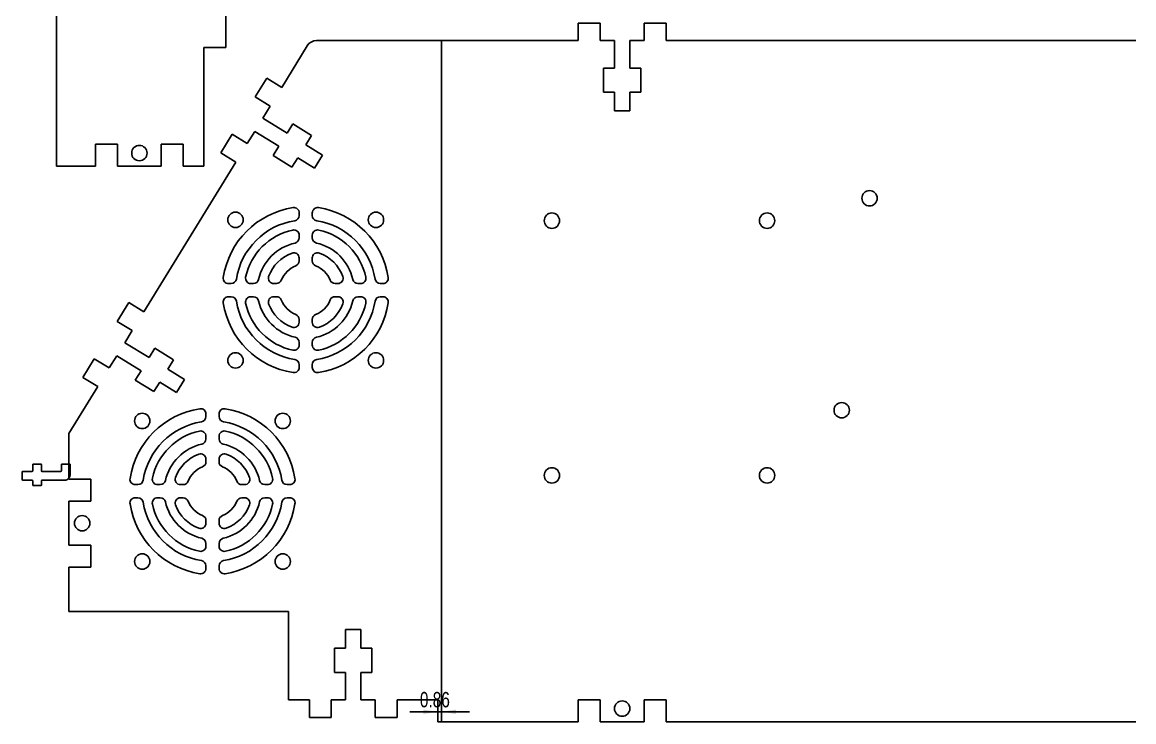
# Model space of a CAD drawing. Header units: millimetres. Extents: x -82 to 308, y -72 to 302.
# Drawn here: x -82 to 171.2, y -72.1 to 87.2 of the extents above; entities that cross this region are included whole.
import ezdxf

# ---------------------------------------------------------------- set-up
doc = ezdxf.new("R2010")
doc.units = ezdxf.units.MM
doc.layers.add('SLD-0', color=179, linetype='Continuous')
doc.styles.add('SLDTEXTSTYLE0', font='TXT', dxfattribs={"width": 0.75})
doc.dimstyles.new('SLDDIMSTYLE1', dxfattribs={"dimtxt": 3.5, "dimasz": 3.302, "dimexe": 0, "dimexo": 0.0625, "dimgap": 0.875, "dimtad": 1, "dimrnd": 1e-09, "dimdsep": 46, "dimtxsty": 'SLDTEXTSTYLE0', "dimsah": 1, "dimcen": 0.09, "dimadec": 0, "dimazin": 2, "dimtfac": 1, "dimtmove": 0, "dimatfit": 0, "dimfxl": 0, "dimfrac": 2, "dimtolj": 1, "dimtzin": 12, "dimarcsym": 0})

# ---------------------------------------------------------------- blocks, each defined once
blk = doc.blocks.new('_D_1')
at = {"layer": 'SLD-0'}
for p, q in [((12.63, -69.79), (6.28, -69.79)), ((12.63, -69.79), (13.49, -69.79)), ((13.49, -69.79), (19.84, -69.79))]:
    blk.add_line(p, q, dxfattribs=at)
for points in [[(12.63, -69.79), (9.33, -69.28), (9.33, -70.29)], [(13.49, -69.79), (16.8, -70.29), (16.8, -69.28)]]:
    blk.add_solid(points, dxfattribs=at)
at = {"layer": 'SLD-0', "insert": (8.56, -65.27), "char_height": 3.5, "attachment_point": 1, "style": 'SLDTEXTSTYLE0'}
blk.add_mtext('0.86', dxfattribs=at)

msp = doc.modelspace()

# ---------------------------------------------------------------- linework, layer by layer
at = {"layer": 'SLD-0', "color": 179, "linetype": 'Continuous', "lineweight": 25}
for p, q in [((-35.646, 81.44), (-35.646, 100.94)), ((-74.236, 54.44), (-74.236, 89.44)), ((44.634, 87.041), (49.634, 87.041)), ((44.634, 83.041), (44.634, 87.041)), ((49.634, 87.041), (49.634, 83.041)), ((59.634, 87.041), (64.634, 87.041)), ((59.634, 83.041), (59.634, 87.041)), ((64.634, 87.041), (64.634, 83.041)), ((-40.646, 54.44), (-40.646, 81.44)), ((-40.646, 81.44), (-35.646, 81.44)), ((-22.914, 72.393), (-17.098, 81.851)), ((-14.969, 83.041), (44.634, 83.041)), ((49.634, 83.041), (52.884, 83.041)), ((52.884, 83.041), (52.884, 76.791)), ((56.384, 83.041), (59.634, 83.041)), ((56.384, 76.791), (56.384, 83.041)), ((64.634, 83.041), (171.634, 83.041)), ((50.384, 76.791), (50.384, 71.291)), ((52.884, 76.791), (50.384, 76.791)), ((58.884, 76.791), (56.384, 76.791)), ((58.884, 71.291), (58.884, 76.791)), ((-28.94, 70.23), (-26.321, 74.489)), ((-26.321, 74.489), (-22.914, 72.393)), ((50.384, 71.291), (52.884, 71.291)), ((52.884, 71.291), (52.884, 67.041)), ((56.384, 71.291), (58.884, 71.291)), ((56.384, 67.041), (56.384, 71.291)), ((-25.533, 68.134), (-28.94, 70.23)), ((-27.235, 65.366), (-25.533, 68.134)), ((52.884, 67.041), (56.384, 67.041)), ((-21.698, 61.961), (-27.235, 65.366)), ((-20.389, 64.091), (-21.698, 61.961)), ((-16.13, 61.472), (-20.389, 64.091)), ((-36.798, 57.452), (-34.178, 61.711)), ((-34.178, 61.711), (-30.771, 59.616)), ((-30.771, 59.616), (-29.069, 62.384)), ((-29.069, 62.384), (-23.532, 58.98)), ((-17.439, 59.342), (-16.13, 61.472)), ((-65.336, 59.44), (-65.336, 54.44)), ((-60.336, 59.44), (-65.336, 59.44)), ((-60.336, 54.44), (-60.336, 59.44)), ((-50.336, 59.44), (-50.336, 54.44)), ((-45.336, 59.44), (-50.336, 59.44)), ((-45.336, 54.44), (-45.336, 59.44)), ((-23.532, 58.98), (-24.841, 56.85)), ((-13.606, 56.985), (-17.439, 59.342)), ((-33.39, 55.357), (-36.798, 57.452)), ((-24.841, 56.85), (-20.582, 54.231)), ((-20.582, 54.231), (-19.273, 56.361)), ((-19.273, 56.361), (-15.439, 54.003)), ((-15.439, 54.003), (-13.606, 56.985)), ((-65.336, 54.44), (-74.236, 54.44)), ((-50.336, 54.44), (-60.336, 54.44)), ((-54.343, 21.283), (-33.39, 55.357)), ((-40.646, 54.44), (-45.336, 54.44)), ((-18.939, 43.824), (-18.939, 43.217)), ((-15.939, 43.217), (-15.939, 43.824)), ((-18.939, 38.742), (-18.939, 38.127)), ((-15.939, 38.127), (-15.939, 38.742)), ((-18.939, 33.548), (-18.939, 32.905)), ((-15.939, 32.905), (-15.939, 33.548)), ((-34.426, 27.73), (-35.033, 27.73)), ((-29.337, 27.73), (-29.951, 27.73)), ((-24.114, 27.73), (-24.757, 27.73)), ((-10.122, 27.73), (-10.765, 27.73)), ((-4.927, 27.73), (-5.542, 27.73)), ((0.155, 27.73), (-0.453, 27.73)), ((-60.369, 19.119), (-57.75, 23.379)), ((-57.75, 23.379), (-54.343, 21.283)), ((-35.033, 24.73), (-34.426, 24.73)), ((-29.951, 24.73), (-29.337, 24.73)), ((-24.757, 24.73), (-24.114, 24.73)), ((-10.765, 24.73), (-10.122, 24.73)), ((-5.542, 24.73), (-4.927, 24.73)), ((-0.453, 24.73), (0.155, 24.73)), ((-56.962, 17.024), (-60.369, 19.119)), ((-18.939, 19.555), (-18.939, 18.912)), ((-15.939, 18.912), (-15.939, 19.555)), ((-58.664, 14.256), (-56.962, 17.024)), ((-53.127, 10.851), (-58.664, 14.256)), ((-51.818, 12.981), (-53.127, 10.851)), ((-47.558, 10.361), (-51.818, 12.981)), ((-18.939, 14.332), (-18.939, 13.718)), ((-15.939, 13.718), (-15.939, 14.332)), ((-68.226, 6.342), (-65.607, 10.601)), ((-65.607, 10.601), (-62.2, 8.506)), ((-62.2, 8.506), (-60.497, 11.274)), ((-60.497, 11.274), (-54.96, 7.87)), ((-48.868, 8.232), (-47.558, 10.361)), ((-54.96, 7.87), (-56.27, 5.74)), ((-45.035, 5.875), (-48.868, 8.232)), ((-18.939, 9.243), (-18.939, 8.636)), ((-15.939, 8.636), (-15.939, 9.243)), ((-64.819, 4.247), (-68.226, 6.342)), ((-56.27, 5.74), (-52.011, 3.121)), ((-52.011, 3.121), (-50.701, 5.25)), ((-50.701, 5.25), (-46.868, 2.893)), ((-46.868, 2.893), (-45.035, 5.875)), ((-71.366, -6.401), (-64.819, 4.247)), ((-40.175, -1.967), (-40.175, -2.574)), ((-37.175, -2.574), (-37.175, -1.967)), ((-71.366, -16.851), (-71.366, -6.401)), ((-40.175, -7.049), (-40.175, -7.663)), ((-37.175, -7.663), (-37.175, -7.049)), ((-40.175, -12.243), (-40.175, -12.886)), ((-37.175, -12.886), (-37.175, -12.243)), ((-79.797, -15.067), (-81.848, -15.067)), ((-79.632, -13.557), (-79.632, -14.902)), ((-77.794, -13.392), (-79.468, -13.392)), ((-77.63, -14.902), (-77.63, -13.557)), ((-73.248, -15.067), (-77.466, -15.067)), ((-73.083, -13.524), (-73.083, -14.902)), ((-71.245, -13.392), (-72.919, -13.392)), ((-71.081, -15.625), (-71.081, -13.557)), ((-82.012, -15.231), (-82.012, -16.905)), ((-81.848, -17.069), (-79.797, -17.069)), ((-79.632, -17.233), (-79.632, -18.103)), ((-77.63, -18.103), (-77.63, -17.233)), ((-77.466, -17.069), (-72.345, -17.069)), ((-66.366, -16.851), (-71.366, -16.851)), ((-66.366, -21.851), (-66.366, -16.851)), ((-79.468, -18.267), (-77.794, -18.267)), ((-55.662, -18.061), (-56.269, -18.061)), ((-50.572, -18.061), (-51.187, -18.061)), ((-45.349, -18.061), (-45.993, -18.061)), ((-31.357, -18.061), (-32, -18.061)), ((-26.163, -18.061), (-26.777, -18.061)), ((-21.081, -18.061), (-21.688, -18.061)), ((-71.366, -21.851), (-66.366, -21.851)), ((-71.366, -31.851), (-71.366, -21.851)), ((-56.269, -21.061), (-55.662, -21.061)), ((-51.187, -21.061), (-50.572, -21.061)), ((-45.993, -21.061), (-45.349, -21.061)), ((-32, -21.061), (-31.357, -21.061)), ((-26.777, -21.061), (-26.163, -21.061)), ((-21.688, -21.061), (-21.081, -21.061)), ((-40.175, -26.235), (-40.175, -26.879)), ((-37.175, -26.879), (-37.175, -26.235)), ((-66.366, -31.851), (-71.366, -31.851)), ((-66.366, -36.851), (-66.366, -31.851)), ((-40.175, -31.458), (-40.175, -32.073)), ((-37.175, -32.073), (-37.175, -31.458)), ((-71.366, -36.851), (-66.366, -36.851)), ((-71.366, -46.961), (-71.366, -36.851)), ((-40.175, -36.548), (-40.175, -37.155)), ((-37.175, -37.155), (-37.175, -36.548)), ((-21.366, -46.961), (-71.366, -46.961)), ((-21.366, -67.057), (-21.366, -46.961)), ((-8.366, -51.057), (-8.366, -55.307)), ((-4.866, -51.057), (-8.366, -51.057)), ((-4.866, -55.307), (-4.866, -51.057)), ((-10.866, -55.307), (-10.866, -60.807)), ((-8.366, -55.307), (-10.866, -55.307)), ((-2.366, -55.307), (-4.866, -55.307)), ((-2.366, -60.807), (-2.366, -55.307)), ((-10.866, -60.807), (-8.366, -60.807)), ((-8.366, -60.807), (-8.366, -67.057)), ((-4.866, -60.807), (-2.366, -60.807)), ((-4.866, -67.057), (-4.866, -60.807)), ((-16.616, -67.057), (-21.366, -67.057)), ((-16.616, -71.057), (-16.616, -67.057)), ((-11.616, -67.057), (-11.616, -71.057)), ((-8.366, -67.057), (-11.616, -67.057)), ((-1.616, -67.057), (-4.866, -67.057)), ((-1.616, -71.057), (-1.616, -67.057)), ((3.384, -67.057), (3.384, -71.057)), ((3.384, -67.057), (12.634, -67.057)), ((12.634, -67.057), (12.634, -72.058)), ((44.634, -67.058), (44.634, -72.058)), ((49.634, -67.058), (44.634, -67.058)), ((49.634, -72.058), (49.634, -67.058)), ((59.634, -67.058), (59.634, -72.058)), ((64.634, -67.058), (59.634, -67.058)), ((64.634, -72.058), (64.634, -67.058)), ((-11.616, -71.057), (-16.616, -71.057)), ((3.384, -71.057), (-1.616, -71.057)), ((44.634, -72.058), (12.634, -72.058)), ((59.634, -72.058), (49.634, -72.058)), ((171.634, -72.058), (64.634, -72.058))]:
    msp.add_line(p, q, dxfattribs=at)
at = {"layer": 'SLD-0'}
msp.add_line((13.494, -72.058), (13.494, 83.041), dxfattribs=at)
at = {"layer": 'SLD-0', "color": 179, "linetype": 'Continuous', "lineweight": 25}
for centre in [(-55.336, 57.44), (110.984, 47.142), (-33.439, 42.23), (-1.439, 42.23), (38.634, 42.042), (87.634, 42.042), (-33.439, 10.23), (-1.439, 10.23), (104.634, -1.118), (-54.675, -3.561), (-22.675, -3.561), (38.634, -15.958), (87.634, -15.958), (-68.366, -26.851), (-54.675, -35.561), (-22.675, -35.561), (54.634, -69.058)]:
    msp.add_circle(centre, 1.75, dxfattribs=at)
for centre, radius, start, end in [((-14.969, 80.541), 2.5, 90, 148.41186), ((-17.439, 26.23), 19, 98.72461, 171.27539), ((-20.139, 43.824), 1.2, 360, 98.72461), ((-20.139, 43.217), 1.2, 279.03146, 0), ((-14.739, 43.824), 1.2, 81.27539, 180), ((-14.739, 43.217), 1.2, 180, 260.96854), ((-17.439, 26.23), 19, 8.72461, 81.27539), ((-17.439, 26.23), 16, 99.03146, 170.96854), ((-17.439, 26.23), 16, 9.03146, 80.96854), ((-17.439, 26.23), 14, 102.1773, 167.8227), ((-20.139, 38.742), 1.2, 360, 102.1773), ((-20.139, 38.127), 1.2, 282.78607, 360), ((-14.739, 38.742), 1.2, 77.8227, 180), ((-14.739, 38.127), 1.2, 180, 257.21393), ((-17.439, 26.23), 14, 12.1773, 77.8227), ((-17.439, 26.23), 11, 102.78607, 167.21393), ((-17.439, 26.23), 11, 12.78607, 77.21393), ((-17.439, 26.23), 9, 110.25225, 159.74775), ((-20.139, 33.548), 1.2, 0, 110.25225), ((-14.739, 33.548), 1.2, 69.74775, 180), ((-17.439, 26.23), 9, 20.25225, 69.74775), ((-17.439, 26.23), 6, 112.02431, 157.97569), ((-20.139, 32.905), 1.2, 292.02431, 360), ((-14.739, 32.905), 1.2, 180, 247.97569), ((-17.439, 26.23), 6, 22.02431, 67.97569), ((-35.033, 28.93), 1.2, 171.27539, 270), ((-34.426, 28.93), 1.2, 270, 350.96854), ((-29.951, 28.93), 1.2, 167.8227, 270), ((-29.337, 28.93), 1.2, 270, 347.21393), ((-24.757, 28.93), 1.2, 159.74775, 270), ((-24.114, 28.93), 1.2, 270, 337.97569), ((-10.765, 28.93), 1.2, 202.02431, 270), ((-10.122, 28.93), 1.2, 270, 20.25225), ((-5.542, 28.93), 1.2, 192.78607, 270), ((-4.927, 28.93), 1.2, 270, 12.1773), ((-0.453, 28.93), 1.2, 189.03146, 270), ((0.155, 28.93), 1.2, 270, 8.72461), ((-35.033, 23.53), 1.2, 90, 188.72461), ((-17.439, 26.23), 19, 188.72461, 261.27539), ((-34.426, 23.53), 1.2, 9.03146, 90), ((-17.439, 26.23), 16, 189.03146, 260.96854), ((-29.951, 23.53), 1.2, 90, 192.1773), ((-17.439, 26.23), 14, 192.1773, 257.8227), ((-29.337, 23.53), 1.2, 12.78607, 90), ((-17.439, 26.23), 11, 192.78607, 257.21393), ((-24.757, 23.53), 1.2, 90, 200.25225), ((-17.439, 26.23), 9, 200.25225, 249.74775), ((-24.114, 23.53), 1.2, 22.02431, 90), ((-17.439, 26.23), 6, 202.02431, 247.97569), ((-17.439, 26.23), 6, 292.02431, 337.97569), ((-17.439, 26.23), 11, 282.78607, 347.21393), ((-17.439, 26.23), 16, 279.03146, 350.96854), ((-17.439, 26.23), 19, 278.72461, 351.27539), ((-17.439, 26.23), 14, 282.1773, 347.8227), ((-17.439, 26.23), 9, 290.25225, 339.74775), ((-10.765, 23.53), 1.2, 90, 157.97569), ((-10.122, 23.53), 1.2, 339.74775, 90), ((-5.542, 23.53), 1.2, 90, 167.21393), ((-4.927, 23.53), 1.2, 347.8227, 90), ((-0.453, 23.53), 1.2, 90, 170.96854), ((0.155, 23.53), 1.2, 351.27539, 90), ((-20.139, 19.555), 1.2, 360, 67.97569), ((-14.739, 19.555), 1.2, 112.02431, 180), ((-20.139, 18.912), 1.2, 249.74775, 360), ((-14.739, 18.912), 1.2, 180, 290.25225), ((-20.139, 14.332), 1.2, 360, 77.21393), ((-14.739, 14.332), 1.2, 102.78607, 180), ((-20.139, 13.718), 1.2, 257.8227, 0), ((-14.739, 13.718), 1.2, 180, 282.1773), ((-20.139, 9.243), 1.2, 0, 80.96854), ((-14.739, 9.243), 1.2, 99.03146, 180), ((-20.139, 8.636), 1.2, 261.27539, 360), ((-14.739, 8.636), 1.2, 180, 278.72461), ((-38.675, -19.561), 19, 98.72461, 171.27539), ((-41.375, -1.967), 1.2, 0, 98.72461), ((-35.975, -1.967), 1.2, 81.27539, 180), ((-38.675, -19.561), 19, 8.72461, 81.27539), ((-38.675, -19.561), 16, 99.03146, 170.96854), ((-41.375, -2.574), 1.2, 279.03146, 0), ((-35.975, -2.574), 1.2, 180, 260.96854), ((-38.675, -19.561), 16, 9.03146, 80.96854), ((-38.675, -19.561), 14, 102.1773, 167.8227), ((-41.375, -7.049), 1.2, 0, 102.1773), ((-35.975, -7.049), 1.2, 77.8227, 180), ((-38.675, -19.561), 14, 12.1773, 77.8227), ((-38.675, -19.561), 11, 102.78607, 167.21393), ((-41.375, -7.663), 1.2, 282.78607, 360), ((-35.975, -7.663), 1.2, 180, 257.21393), ((-38.675, -19.561), 11, 12.78607, 77.21393), ((-38.675, -19.561), 9, 110.25225, 159.74775), ((-41.375, -12.243), 1.2, 0, 110.25225), ((-35.975, -12.243), 1.2, 69.74775, 180), ((-38.675, -19.561), 9, 20.25225, 69.74775), ((-38.675, -19.561), 6, 112.02431, 157.97569), ((-41.375, -12.886), 1.2, 292.02431, 360), ((-35.975, -12.886), 1.2, 180, 247.97569), ((-38.675, -19.561), 6, 22.02431, 67.97569), ((-56.269, -16.861), 1.2, 171.27539, 270), ((-55.662, -16.861), 1.2, 270, 350.96854), ((-51.187, -16.861), 1.2, 167.8227, 270), ((-50.572, -16.861), 1.2, 270, 347.21393), ((-45.993, -16.861), 1.2, 159.74775, 270), ((-45.349, -16.861), 1.2, 270, 337.97569), ((-32, -16.861), 1.2, 202.02431, 270), ((-31.357, -16.861), 1.2, 270, 20.25225), ((-26.777, -16.861), 1.2, 192.78607, 270), ((-26.163, -16.861), 1.2, 270, 12.1773), ((-21.688, -16.861), 1.2, 189.03146, 270), ((-21.081, -16.861), 1.2, 270, 8.72461), ((-56.269, -22.261), 1.2, 90, 188.72461), ((-38.675, -19.561), 19, 188.72461, 261.27539), ((-55.662, -22.261), 1.2, 9.03146, 90), ((-38.675, -19.561), 16, 189.03146, 260.96854), ((-51.187, -22.261), 1.2, 90, 192.1773), ((-38.675, -19.561), 14, 192.1773, 257.8227), ((-50.572, -22.261), 1.2, 12.78607, 90), ((-38.675, -19.561), 11, 192.78607, 257.21393), ((-45.993, -22.261), 1.2, 90, 200.25225), ((-38.675, -19.561), 9, 200.25225, 249.74775), ((-45.349, -22.261), 1.2, 22.02431, 90), ((-38.675, -19.561), 6, 202.02431, 247.97569), ((-38.675, -19.561), 6, 292.02431, 337.97569), ((-38.675, -19.561), 11, 282.78607, 347.21393), ((-38.675, -19.561), 16, 279.03146, 350.96854), ((-38.675, -19.561), 19, 278.72461, 351.27539), ((-38.675, -19.561), 14, 282.1773, 347.8227), ((-38.675, -19.561), 9, 290.25225, 339.74775), ((-32, -22.261), 1.2, 90, 157.97569), ((-31.357, -22.261), 1.2, 339.74775, 90), ((-26.777, -22.261), 1.2, 90, 167.21393), ((-26.163, -22.261), 1.2, 347.8227, 90), ((-21.688, -22.261), 1.2, 90, 170.96854), ((-21.081, -22.261), 1.2, 351.27539, 90), ((-41.375, -26.235), 1.2, 360, 67.97569), ((-35.975, -26.235), 1.2, 112.02431, 180), ((-41.375, -26.879), 1.2, 249.74775, 0), ((-35.975, -26.879), 1.2, 180, 290.25225), ((-41.375, -31.458), 1.2, 0, 77.21393), ((-35.975, -31.458), 1.2, 102.78607, 180), ((-41.375, -32.073), 1.2, 257.8227, 360), ((-35.975, -32.073), 1.2, 180, 282.1773), ((-41.375, -36.548), 1.2, 360, 80.96854), ((-35.975, -36.548), 1.2, 99.03146, 180), ((-41.375, -37.155), 1.2, 261.27539, 360), ((-35.975, -37.155), 1.2, 180, 278.72461)]:
    msp.add_arc(centre, radius, start, end, dxfattribs=at)
for points in [[(-81.848, -15.067), (-81.957, -15.067), (-82.012, -15.121), (-82.012, -15.231)], [(-79.632, -14.902), (-79.632, -15.012), (-79.687, -15.067), (-79.797, -15.067)], [(-79.468, -13.392), (-79.578, -13.392), (-79.632, -13.447), (-79.632, -13.557)], [(-77.63, -13.557), (-77.63, -13.447), (-77.685, -13.392), (-77.794, -13.392)], [(-77.466, -15.067), (-77.575, -15.067), (-77.63, -15.012), (-77.63, -14.902)], [(-73.083, -14.902), (-73.083, -15.012), (-73.138, -15.067), (-73.248, -15.067)], [(-72.919, -13.392), (-73.018, -13.392), (-73.072, -13.436), (-73.083, -13.524)], [(-71.081, -13.557), (-71.081, -13.447), (-71.136, -13.392), (-71.245, -13.392)], [(-82.012, -16.905), (-82.012, -17.014), (-81.957, -17.069), (-81.848, -17.069)], [(-79.797, -17.069), (-79.687, -17.069), (-79.632, -17.124), (-79.632, -17.233)], [(-77.63, -17.233), (-77.63, -17.124), (-77.575, -17.069), (-77.466, -17.069)], [(-72.345, -17.069), (-72.005, -17.069), (-71.71, -16.932), (-71.458, -16.659)], [(-71.458, -16.659), (-71.207, -16.385), (-71.081, -16.041), (-71.081, -15.625)], [(-79.632, -18.103), (-79.632, -18.213), (-79.578, -18.267), (-79.468, -18.267)], [(-77.794, -18.267), (-77.685, -18.267), (-77.63, -18.213), (-77.63, -18.103)]]:
    msp.add_open_spline(points, degree=3, dxfattribs=at)

# ---------------------------------------------------------------- dimensions: what is measured, and where the dimension line sits
at = {"layer": 'SLD-0'}
dim = msp.add_linear_dim(base=(13.494, -69.785), p1=(12.634, -72.058), p2=(13.494, -72.058), dimstyle='SLDDIMSTYLE1', dxfattribs=at)
dim.commit()
dim.dimension.update_dxf_attribs({"geometry": '_D_1', "text_midpoint": (13.088, -69.785), "dimtype": 160})

doc.saveas('drawing.dxf')
